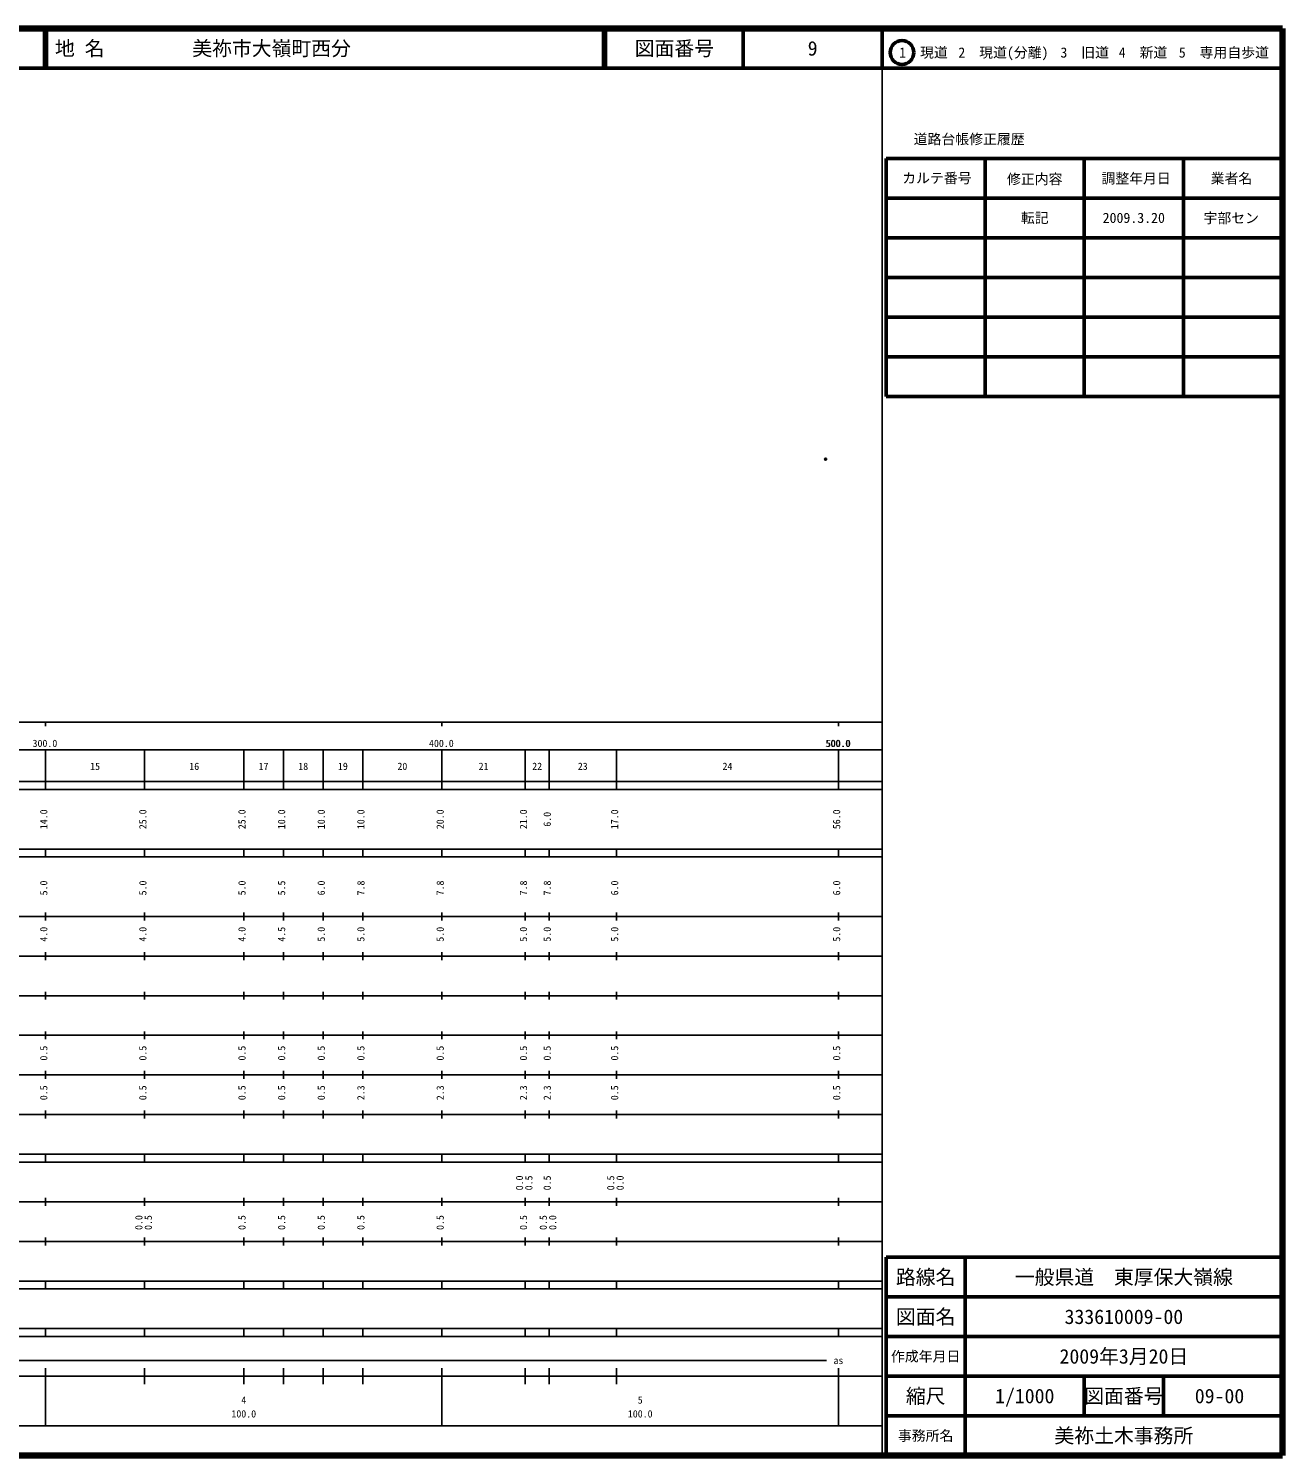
# Model space of a CAD drawing. Units: millimetres on the paper. Extents: x 40 to 680, y 20 to 380.
# Drawn here: x 363.7 to 680, y 20 to 380 of the extents above; entities that cross this region are included whole.
import ezdxf
from ezdxf.enums import TextEntityAlignment as Align

# ---------------------------------------------------------------- set-up
doc = ezdxf.new("R2010")
doc.units = ezdxf.units.MM
doc.header["$PDMODE"] = 32
doc.header["$PDSIZE"] = 0.5
doc.layers.add('M-OTRS', color=6, linetype='Continuous')
doc.layers.add('M-TTL-TXT', color=7, linetype='Continuous')
for name, color, linetype, lineweight in [('M-TTL', 2, 'Continuous', 140), ('M-TTL-BAND', 7, 'Continuous', 25), ('M-TTL-FRAM', 2, 'Continuous', 50), ('M-TTL-LINE', 7, 'Continuous', 50)]:
    doc.layers.add(name, color=color, linetype=linetype, lineweight=lineweight)
doc.styles.add('ＭＳ ゴシック', font='')
doc.styles.get('ＭＳ ゴシック').set_extended_font_data('MS Gothic')

msp = doc.modelspace()

# ---------------------------------------------------------------- linework, layer by layer
at = {"layer": 'M-OTRS'}
msp.add_point((564.772, 271.339), dxfattribs=at)
at = {"layer": 'M-TTL'}
for p, q in [((680, 380), (40, 380)), ((680, 20), (680, 380)), ((40, 20), (680, 20))]:
    msp.add_line(p, q, dxfattribs=at)
at = {"layer": 'M-TTL-BAND'}
for p, q in [((579, 20), (579, 370)), ((40, 205), (579, 205)), ((368, 205), (368, 204)), ((468, 205), (468, 204)), ((568, 205), (568, 204)), ((68, 198), (579, 198)), ((368, 188), (368, 198)), ((393, 188), (393, 198)), ((418, 188), (418, 198)), ((428, 188), (428, 198)), ((438, 188), (438, 198)), ((448, 188), (448, 198)), ((468, 188), (468, 198)), ((489, 188), (489, 198)), ((495, 188), (495, 198)), ((512, 188), (512, 198)), ((568, 188), (568, 198)), ((40, 190), (579, 190)), ((40, 188), (579, 188)), ((40, 173), (579, 173)), ((368, 171), (368, 173)), ((393, 171), (393, 173)), ((418, 171), (418, 173)), ((428, 171), (428, 173)), ((438, 171), (438, 173)), ((448, 171), (448, 173)), ((468, 171), (468, 173)), ((489, 171), (489, 173)), ((495, 171), (495, 173)), ((512, 171), (512, 173)), ((568, 171), (568, 173)), ((40, 171), (579, 171)), ((40, 156), (579, 156)), ((368, 155), (368, 157)), ((393, 155), (393, 157)), ((418, 155), (418, 157)), ((428, 155), (428, 157)), ((438, 155), (438, 157)), ((448, 155), (448, 157)), ((468, 155), (468, 157)), ((489, 155), (489, 157)), ((495, 155), (495, 157)), ((512, 155), (512, 157)), ((568, 155), (568, 157)), ((46, 146), (579, 146)), ((368, 145), (368, 147)), ((393, 145), (393, 147)), ((418, 145), (418, 147)), ((428, 145), (428, 147)), ((438, 145), (438, 147)), ((448, 145), (448, 147)), ((468, 145), (468, 147)), ((489, 145), (489, 147)), ((495, 145), (495, 147)), ((512, 145), (512, 147)), ((568, 145), (568, 147)), ((368, 135), (368, 137)), ((393, 135), (393, 137)), ((418, 135), (418, 137)), ((428, 135), (428, 137)), ((438, 135), (438, 137)), ((448, 135), (448, 137)), ((468, 135), (468, 137)), ((489, 135), (489, 137)), ((495, 135), (495, 137)), ((512, 135), (512, 137)), ((568, 135), (568, 137)), ((52, 136), (579, 136)), ((46, 126), (579, 126)), ((368, 125), (368, 127)), ((393, 125), (393, 127)), ((418, 125), (418, 127)), ((428, 125), (428, 127)), ((438, 125), (438, 127)), ((448, 125), (448, 127)), ((468, 125), (468, 127)), ((489, 125), (489, 127)), ((495, 125), (495, 127)), ((512, 125), (512, 127)), ((568, 125), (568, 127)), ((52, 116), (579, 116)), ((368, 115), (368, 117)), ((393, 115), (393, 117)), ((418, 115), (418, 117)), ((428, 115), (428, 117)), ((438, 115), (438, 117)), ((448, 115), (448, 117)), ((468, 115), (468, 117)), ((489, 115), (489, 117)), ((495, 115), (495, 117)), ((512, 115), (512, 117)), ((568, 115), (568, 117)), ((46, 106), (579, 106)), ((368, 105), (368, 107)), ((393, 105), (393, 107)), ((418, 105), (418, 107)), ((428, 105), (428, 107)), ((438, 105), (438, 107)), ((448, 105), (448, 107)), ((468, 105), (468, 107)), ((489, 105), (489, 107)), ((495, 105), (495, 107)), ((512, 105), (512, 107)), ((568, 105), (568, 107)), ((40, 96), (579, 96)), ((40, 94), (579, 94)), ((368, 94), (368, 96)), ((393, 94), (393, 96)), ((418, 94), (418, 96)), ((428, 94), (428, 96)), ((438, 94), (438, 96)), ((448, 94), (448, 96)), ((468, 94), (468, 96)), ((489, 94), (489, 96)), ((495, 94), (495, 96)), ((512, 94), (512, 96)), ((568, 94), (568, 96)), ((49, 84), (579, 84)), ((368, 83), (368, 85)), ((393, 83), (393, 85)), ((418, 83), (418, 85)), ((428, 83), (428, 85)), ((438, 83), (438, 85)), ((448, 83), (448, 85)), ((468, 83), (468, 85)), ((489, 83), (489, 85)), ((495, 83), (495, 85)), ((512, 83), (512, 85)), ((568, 83), (568, 85)), ((40, 74), (579, 74)), ((368, 73), (368, 75)), ((393, 73), (393, 75)), ((418, 73), (418, 75)), ((428, 73), (428, 75)), ((438, 73), (438, 75)), ((448, 73), (448, 75)), ((468, 73), (468, 75)), ((489, 73), (489, 75)), ((495, 73), (495, 75)), ((512, 73), (512, 75)), ((568, 73), (568, 75)), ((40, 64), (579, 64)), ((40, 62), (579, 62)), ((368, 62), (368, 64)), ((393, 62), (393, 64)), ((418, 62), (418, 64)), ((428, 62), (428, 64)), ((438, 62), (438, 64)), ((448, 62), (448, 64)), ((468, 62), (468, 64)), ((489, 62), (489, 64)), ((495, 62), (495, 64)), ((512, 62), (512, 64)), ((568, 62), (568, 64)), ((40, 52), (579, 52)), ((368, 50), (368, 52)), ((393, 50), (393, 52)), ((418, 50), (418, 52)), ((428, 50), (428, 52)), ((438, 50), (438, 52)), ((448, 50), (448, 52)), ((468, 50), (468, 52)), ((489, 50), (489, 52)), ((495, 50), (495, 52)), ((512, 50), (512, 52)), ((568, 50), (568, 52)), ((40, 50), (579, 50)), ((71, 44), (565, 44)), ((40, 40), (579, 40)), ((368, 27.5), (368, 42)), ((393, 38), (393, 42)), ((418, 38), (418, 42)), ((428, 38), (428, 42)), ((438, 38), (438, 42)), ((448, 38), (448, 42)), ((468, 27.5), (468, 42)), ((489, 38), (489, 42)), ((495, 38), (495, 42)), ((512, 38), (512, 42)), ((568, 27.5), (568, 42)), ((68, 27.5), (579, 27.5))]:
    msp.add_line(p, q, dxfattribs=at)
at = {"layer": 'M-TTL-FRAM'}
for p, q in [((580, 347.197), (580, 287.197)), ((580, 347.197), (680, 347.197)), ((580, 287.197), (680, 287.197)), ((680, 70), (580, 70)), ((580, 70), (580, 20))]:
    msp.add_line(p, q, dxfattribs=at)
at = {"layer": 'M-TTL-LINE'}
for p, q in [((367.75, 380), (367.75, 370)), ((368.25, 380), (368.25, 370)), ((508.747, 380), (508.747, 370)), ((509.247, 380), (509.247, 370)), ((543.997, 380), (543.997, 370)), ((579, 380), (579, 370)), ((40, 370), (680, 370)), ((605, 347.197), (605, 287.197)), ((630, 347.197), (630, 287.197)), ((655, 347.197), (655, 287.197)), ((580, 337.197), (680, 337.197)), ((580, 327.197), (680, 327.197)), ((580, 317.197), (680, 317.197)), ((580, 307.197), (680, 307.197)), ((580, 297.197), (680, 297.197)), ((600, 70), (600, 20)), ((680, 60), (580, 60)), ((680, 50), (580, 50)), ((680, 40), (580, 40)), ((630, 40), (630, 30)), ((650, 40), (650, 30)), ((680, 30), (580, 30))]:
    msp.add_line(p, q, dxfattribs=at)
msp.add_circle((584.031, 373.958), 3, dxfattribs=at)

# ---------------------------------------------------------------- texts
at = {"layer": 'M-TTL-BAND', "style": 'ＭＳ ゴシック'}
for s, p in [('300.0', (367.844, 198.195)), ('400.0', (467.844, 198.195)), ('500.0', (567.844, 198.195)), ('500.0', (568, 198.195)), ('15', (380.5, 192.405)), ('16', (405.5, 192.405)), ('17', (423, 192.405)), ('18', (433, 192.405)), ('19', (443, 192.405)), ('20', (458, 192.405)), ('21', (478.5, 192.405)), ('22', (492, 192.405)), ('23', (503.5, 192.405)), ('24', (540, 192.405)), ('as', (568, 42.5)), ('4', (418, 32.523)), ('5', (518, 32.523)), ('100.0', (418, 29.033)), ('100.0', (518, 29.033))]:
    msp.add_text(s, height=1.833, dxfattribs=at).set_placement(p, align=Align.BOTTOM_CENTER)
for s, p in [('14.0', (369, 180.5)), ('25.0', (394, 180.5)), ('25.0', (419, 180.5)), ('10.0', (429, 180.5)), ('10.0', (439, 180.5)), ('10.0', (449, 180.5)), ('20.0', (469, 180.5)), ('21.0', (490, 180.5)), ('6.0', (496, 180.5)), ('17.0', (513, 180.5)), ('56.0', (569, 180.5)), ('5.0', (369, 163.174)), ('5.0', (394, 163.174)), ('5.0', (419, 163.174)), ('5.5', (429, 163.174)), ('6.0', (439, 163.174)), ('7.8', (449, 163.174)), ('7.8', (469, 163.174)), ('7.8', (490, 163.174)), ('7.8', (496, 163.174)), ('6.0', (513, 163.174)), ('6.0', (569, 163.174)), ('4.0', (369, 151.5)), ('4.0', (394, 151.5)), ('4.0', (419, 151.5)), ('4.5', (429, 151.5)), ('5.0', (439, 151.5)), ('5.0', (449, 151.5)), ('5.0', (469, 151.5)), ('5.0', (490, 151.5)), ('5.0', (496, 151.5)), ('5.0', (513, 151.5)), ('5.0', (569, 151.5)), ('0.5', (369, 121.5)), ('0.5', (394, 121.5)), ('0.5', (419, 121.5)), ('0.5', (429, 121.5)), ('0.5', (439, 121.5)), ('0.5', (449, 121.5)), ('0.5', (469, 121.5)), ('0.5', (490, 121.5)), ('0.5', (496, 121.5)), ('0.5', (513, 121.5)), ('0.5', (569, 121.5)), ('0.5', (369, 111.5)), ('0.5', (394, 111.5)), ('0.5', (419, 111.5)), ('0.5', (429, 111.5)), ('0.5', (439, 111.5)), ('2.3', (449, 111.5)), ('2.3', (469, 111.5)), ('2.3', (490, 111.5)), ('2.3', (496, 111.5)), ('0.5', (513, 111.5)), ('0.5', (569, 111.5)), ('0.0', (489, 88.764)), ('0.5', (491.37, 88.764)), ('0.5', (496, 88.764)), ('0.5', (512, 88.764)), ('0.0', (514.37, 88.764)), ('0.0', (393, 78.764)), ('0.5', (395.37, 78.764)), ('0.5', (419, 78.764)), ('0.5', (429, 78.764)), ('0.5', (439, 78.764)), ('0.5', (449, 78.764)), ('0.5', (469, 78.764)), ('0.5', (490, 78.764)), ('0.5', (495, 78.764)), ('0.0', (497.37, 78.764))]:
    msp.add_text(s, height=1.833, rotation=90, dxfattribs=at).set_placement(p, align=Align.BOTTOM_CENTER)
at = {"layer": 'M-TTL-TXT', "style": 'ＭＳ ゴシック'}
for s, p in [('地 名', (370.38, 375)), ('美祢市大嶺町西分', (405.024, 375))]:
    msp.add_text(s, height=3.666, dxfattribs=at).set_placement(p, align=Align.MIDDLE_LEFT)
for s, height, p in [('図面番号', 3.666, (526.622, 375)), ('9', 3.666, (561.497, 375)), ('1\u3000現道', 2.566, (589.448, 373.958)), ('2\u3000現道(分離)', 2.566, (609.619, 373.958)), ('3\u3000旧道', 2.566, (630.121, 373.958)), ('4\u3000新道', 2.566, (644.824, 373.958)), ('5\u3000専用自歩道', 2.566, (665.228, 373.958)), ('道路台帳修正履歴', 2.566, (600.968, 352.113)), ('カルテ番号', 2.566, (592.839, 342.277)), ('修正内容', 2.566, (617.509, 342.023)), ('調整年月日', 2.566, (643.089, 342.197)), ('業者名', 2.566, (667.134, 342.197)), ('転記', 2.566, (617.5, 332.245)), ('2009.3.20', 2.566, (642.5, 332.245)), ('宇部セン', 2.566, (667.077, 332.189)), ('路線名', 3.666, (590, 65)), ('路線名', 3.666, (590, 65)), ('一般県道\u3000東厚保大嶺線', 3.666, (640, 65)), ('図面名', 3.666, (590, 55)), ('図面名', 3.666, (590, 55)), ('333610009-00', 3.666, (640, 55)), ('2009年3月20日', 3.666, (640, 45)), ('作成年月日', 2.566, (590, 45)), ('作成年月日', 2.566, (590, 45)), ('縮尺', 3.666, (590, 35)), ('縮尺', 3.666, (590, 35)), ('1/1000', 3.666, (615, 35)), ('図面番号', 3.666, (640, 35)), ('図面番号', 3.666, (640, 35)), ('09-00', 3.666, (664.125, 35)), ('事務所名', 2.566, (590, 25)), ('事務所名', 2.566, (590, 25)), ('美祢土木事務所', 3.666, (640, 25))]:
    msp.add_text(s, height=height, dxfattribs=at).set_placement(p, align=Align.MIDDLE_CENTER)

doc.saveas('drawing.dxf')
